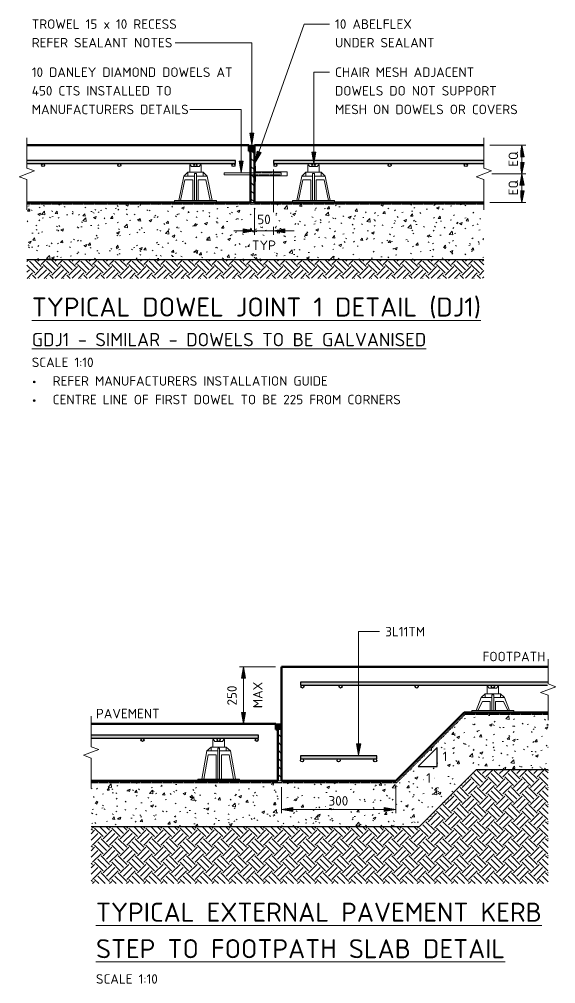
# Model space of a CAD drawing. Header units: millimetres. Extents: x 1405 to 26650, y -1062 to 5760.
# Drawn here: x 3035 to 4444, y 1612 to 4147 of the extents above; entities that cross this region are included whole.
import ezdxf

# ---------------------------------------------------------------- set-up
doc = ezdxf.new("R2010")
doc.units = ezdxf.units.MM
doc.linetypes.add('Hidden', pattern=[4, 3, -1])
for name, color, linetype, lineweight in [('A-000-T_TEXT', 231, 'Continuous', 13), ('A-010-D_DIM', 211, 'Continuous', 13), ('A-010-D_DIM-10', 211, 'Continuous', 13), ('A-010-M_LINE', 90, 'Continuous', 13), ('Z-000-T_TEXT', 131, 'Continuous', 18), ('Z-060-M_DETAIL', 92, 'Continuous', 25)]:
    doc.layers.add(name, color=color, linetype=linetype, lineweight=lineweight)
doc.styles.add('ISOCPEUR', font='isocpeur.ttf', dxfattribs={"height": 25})
doc.styles.add('ISOCPEUR_1', font='isocpeur.ttf', dxfattribs={"height": 50})
doc.styles.add('ISOCPEUR_2', font='isocpeur.ttf', dxfattribs={"height": 35})
doc.styles.add('ISOCPEUR_4', font='isocpeur.ttf', dxfattribs={"height": 25})
doc.dimstyles.new('2_5___Arrow_3', dxfattribs={"dimscale": 304.8, "dimtxt": 24.899529, "dimasz": 0.098425, "dimexe": 0.032808, "dimexo": 0.052493, "dimgap": 0.032808, "dimtad": 1, "dimdec": 0, "dimzin": 0, "dimdsep": 46, "dimtxsty": 'ISOCPEUR_4', "dimsah": 1, "dimcen": 0.09, "dimadec": 0, "dimazin": 0, "dimtfac": 1, "dimtdec": 4, "dimtix": 1, "dimtmove": 0, "dimatfit": 3, "dimfxl": 1, "dimtvp": 1, "dimtolj": 1, "dimtzin": 0, "dimlwd": 18, "dimlwe": 18, "dimarcsym": 2})
doc.dimstyles.new('2_5___Arrow___Opaque', dxfattribs={"dimscale": 304.8, "dimtxt": 24.899529, "dimasz": 0.098425, "dimexe": 0.032808, "dimexo": 0.052493, "dimgap": 0.008202, "dimtad": 1, "dimdec": 0, "dimzin": 0, "dimdsep": 46, "dimtxsty": 'ISOCPEUR', "dimsah": 1, "dimcen": 0.09, "dimadec": 0, "dimazin": 0, "dimtfac": 1, "dimtdec": 4, "dimtix": 1, "dimtmove": 0, "dimatfit": 3, "dimfxl": 1, "dimtvp": 1, "dimtfill": 1, "dimtolj": 1, "dimtzin": 0, "dimlwd": 18, "dimlwe": 18, "dimarcsym": 2})
doc.dimstyles.new('2_5___Arrow_Tick_OP', dxfattribs={"dimscale": 304.8, "dimtxt": 24.899529, "dimasz": 0.098425, "dimexe": 0.032808, "dimexo": 0.052493, "dimgap": 0.032808, "dimtad": 1, "dimdec": 0, "dimzin": 0, "dimdsep": 46, "dimtxsty": 'ISOCPEUR', "dimsah": 1, "dimcen": 0.09, "dimadec": 0, "dimazin": 0, "dimtfac": 1, "dimtdec": 4, "dimtix": 1, "dimtmove": 0, "dimatfit": 3, "dimfxl": 1, "dimtvp": 1, "dimtfill": 1, "dimtolj": 1, "dimtzin": 0, "dimlwd": 18, "dimlwe": 18, "dimarcsym": 2})
pattern_1 = [(315, (0, 0), (44.90128, 0), [31.75, -31.75]), (315, (8.42, 8.42), (44.90128, 0), [31.75, -31.75]), (315, (16.84, 16.84), (44.90128, 0), [31.75, -31.75]), (45, (22.454, 16.84), (0, 44.90128), [31.75, -31.75]), (45, (30.874, 8.42), (0, 44.90128), [31.75, -31.75]), (45, (39.294, 0), (0, 44.90128), [31.75, -31.75])]
pattern_2 = [(50, (0, 0), (72.87376, -6.3761), [7.62, -83.82]), (355, (0, 0), (-14.097, 76.4224), [6.096, -67.056]), (100.451, (6.07, -0.53), (58.777, 70.0469), [6.476, -71.236]), (46.184, (0, 20.32), (108.4314, -16.8175), [11.43, -125.73]), (96.636, (9.04, 18.92), (94.961, 98.9709), [9.714, -106.854]), (351.184, (0, 20.32), (94.9623, 98.9702), [9.144, -100.584]), (21, (10.16, 15.24), (60.64565, -40.90654), [7.62, -83.82]), (326, (10.16, 15.24), (24.7208, 73.6749), [6.096, -67.056]), (71.451, (15.214, 11.83), (85.3669, 32.7687), [6.476, -71.236]), (37.5, (0, 0), (1.23552, 33.82243), [3.353, -62.89, 3.353, -64.719, -67.31]), (37.5, (0, 0), (1.23552, 33.82243), [-134.315, 3.353, -63.957]), (7.5, (0, 0), (26.72815, 40.07255), [3.353, -35.458, 3.353, -61.366, -25.654]), (7.5, (0, 0), (26.72815, 40.07255), [-103.53, 3.353, -22.301]), (327.5, (-22.657, 0), (54.23632, -2.29212), [3.353, -22.047, 3.353, -75.895, -105.156]), (327.5, (-22.657, 0), (54.23632, -2.29212), [-104.648, 3.353, -101.803]), (317.5, (-32.817, 0), (59.25158, 10.17014), [3.353, -29.667, 3.353, -49.276, -74.676]), (317.5, (-32.817, 0), (59.25158, 10.17014), [-85.649, 3.353, -71.323])]
pattern_3 = [(135, (0, 0), (-10.6066, -10.6066), [])]

# ---------------------------------------------------------------- blocks, each defined once
blk = doc.blocks.new('NRP_Chair Reinf BN - NRP_Reinf Chair BN-4164627-S-2901 - _INDUSTRIAL_ TYPICAL SLAB ON GROUND JOINT DETAILS')
at = {"layer": 'Z-060-M_DETAIL', "lineweight": 18}
for p, q in [((-30.7, 69), (-20, 79)), ((20, 79), (-20, 79)), ((-20, 79), (-20, 69)), ((-13.7, 99), (-15, 99)), ((-15, 79), (-15, 99)), ((-10, 94), (-13.7, 99)), ((10, 94), (-10, 94)), ((10, 94), (13.7, 99)), ((13.7, 99), (15, 99)), ((15, 79), (15, 99)), ((20, 79), (20, 69)), ((20, 79), (30.7, 69)), ((-30.7, 69), (-44, 5)), ((-27.6, 59), (-39.1, 5)), ((-2.5, 69), (-30.7, 69)), ((-7, 59), (-27.6, 59)), ((-7, 5), (-7, 59)), ((2.5, 76), (-2.5, 76)), ((-2.5, 76), (-2.5, 5)), ((2.5, 76), (2.5, 5)), ((2.5, 69), (30.7, 69)), ((7, 5), (7, 59)), ((7, 59), (27.6, 59)), ((27.6, 59), (39.1, 5)), ((30.7, 69), (44, 5)), ((55, 5), (-55, 5)), ((-55, 5), (-55, 0)), ((-55, 0), (55, 0)), ((55, 5), (55, 0))]:
    blk.add_line(p, q, dxfattribs=at)
blk = doc.blocks.new('NRP_Chair Reinf BN - NRP_Reinf Chair BN-4164645-S-2901 - _INDUSTRIAL_ TYPICAL SLAB ON GROUND JOINT DETAILS')
at = {"layer": 'Z-060-M_DETAIL', "lineweight": 18}
for p, q in [((-13.7, 109), (-15, 109)), ((-15, 89), (-15, 109)), ((-10, 104), (-13.7, 109)), ((10, 104), (-10, 104)), ((10, 104), (13.7, 109)), ((13.7, 109), (15, 109)), ((15, 89), (15, 109)), ((-30.7, 79), (-44, 5)), ((-30.7, 79), (-20, 89)), ((-2.5, 79), (-30.7, 79)), ((20, 89), (-20, 89)), ((-20, 89), (-20, 79)), ((2.5, 86), (-2.5, 86)), ((-2.5, 86), (-2.5, 5)), ((2.5, 86), (2.5, 5)), ((2.5, 79), (30.7, 79)), ((20, 89), (20, 79)), ((20, 89), (30.7, 79)), ((30.7, 79), (44, 5)), ((-27.6, 69), (-39.1, 5)), ((-7, 69), (-27.6, 69)), ((-7, 5), (-7, 69)), ((7, 5), (7, 69)), ((7, 69), (27.6, 69)), ((27.6, 69), (39.1, 5)), ((55, 5), (-55, 5)), ((-55, 5), (-55, 0)), ((-55, 0), (55, 0)), ((55, 5), (55, 0))]:
    blk.add_line(p, q, dxfattribs=at)
blk = doc.blocks.new('NRP_Chair Reinf BN - NRP_Reinf Chair BN-4164630-S-2901 - _INDUSTRIAL_ TYPICAL SLAB ON GROUND JOINT DETAILS')
at = {"layer": 'Z-060-M_DETAIL', "lineweight": 18}
for p, q in [((-55, 0), (55, 0)), ((55, -5), (55, 0)), ((-55, -5), (-55, 0)), ((55, -5), (-55, -5)), ((-30.7, -39), (-44, -5)), ((-27.6, -29), (-39.1, -5)), ((-7, -5), (-7, -29)), ((-2.5, -46), (-2.5, -5)), ((2.5, -46), (2.5, -5)), ((7, -5), (7, -29)), ((27.6, -29), (39.1, -5)), ((30.7, -39), (44, -5)), ((-2.5, -39), (-30.7, -39)), ((-30.7, -39), (-20, -49)), ((-7, -29), (-27.6, -29)), ((-20, -49), (-20, -39)), ((20, -49), (-20, -49)), ((-15, -49), (-15, -69)), ((2.5, -46), (-2.5, -46)), ((2.5, -39), (30.7, -39)), ((7, -29), (27.6, -29)), ((15, -49), (15, -69)), ((20, -49), (20, -39)), ((20, -49), (30.7, -39)), ((-13.7, -69), (-15, -69)), ((-10, -64), (-13.7, -69)), ((10, -64), (-10, -64)), ((10, -64), (13.7, -69)), ((13.7, -69), (15, -69))]:
    blk.add_line(p, q, dxfattribs=at)
blk = doc.blocks.new('NRP_Break Line _v2_ - Section-3989051-S-2901 - _INDUSTRIAL_ TYPICAL SLAB ON GROUND JOINT DETAILS')
at = {"layer": 'Z-060-M_DETAIL', "lineweight": 18}
for p, q in [((0, 0), (60, 0)), ((90, 0), (150, 0))]:
    blk.add_line(p, q, dxfattribs=at)
blk = doc.blocks.new('NRP_Break Line _v2_ - Section-4121748-S-2901 - _INDUSTRIAL_ TYPICAL SLAB ON GROUND JOINT DETAILS')
at = {"layer": 'Z-060-M_DETAIL', "lineweight": 18}
for p, q in [((0, 0), (45, 0)), ((75, 0), (120, 0))]:
    blk.add_line(p, q, dxfattribs=at)
blk = doc.blocks.new('DIMBLOCK1-S-2901 - _INDUSTRIAL_ TYPICAL SLAB ON GROUND JOINT DETAILS')
at = {"layer": 'A-010-D_DIM-10', "lineweight": 18}
for points in [[(4355.2, 3740.5), (4360.5, 3770.5), (4349.9, 3770.5)], [(4355.2, 3740.5), (4349.9, 3710.5), (4360.5, 3710.5)], [(4355.2, 3665.5), (4360.5, 3695.5), (4349.9, 3695.5)]]:
    blk.add_hatch(color=256, dxfattribs=at).paths.add_polyline_path(points)
for p, q in [((4360.5, 3770.5), (4349.9, 3770.5)), ((4349.9, 3770.5), (4355.2, 3740.5)), ((4355.2, 3740.5), (4360.5, 3770.5)), ((4355.2, 3740.5), (4276.2, 3740.5)), ((4355.2, 3740.5), (4349.9, 3710.5)), ((4355.2, 3665.5), (4355.2, 3740.5)), ((4360.5, 3710.5), (4355.2, 3740.5)), ((4355.2, 3740.5), (4365.2, 3740.5)), ((4349.9, 3710.5), (4360.5, 3710.5)), ((4360.5, 3695.5), (4349.9, 3695.5)), ((4349.9, 3695.5), (4355.2, 3665.5)), ((4355.2, 3665.5), (4360.5, 3695.5)), ((4355.2, 3665.5), (4271.2, 3665.5)), ((4355.2, 3665.5), (4365.2, 3665.5))]:
    blk.add_line(p, q, dxfattribs=at)
at = {"layer": 'A-010-D_DIM-10', "color": 0, "lineweight": 18, "insert": (4320, 3684.1), "char_height": 25, "width": 45.394, "attachment_point": 1, "rotation": 90, "line_spacing_factor": 1.149209, "style": 'ISOCPEUR', "bg_fill": 3, "box_fill_scale": 1.25, "bg_fill_color": 256, "bg_fill_true_color": 13158600, "bg_fill_transparency": 0}
blk.add_mtext('EQ', dxfattribs=at)
blk = doc.blocks.new('DIMBLOCK2-S-2901 - _INDUSTRIAL_ TYPICAL SLAB ON GROUND JOINT DETAILS')
at = {"layer": 'A-010-D_DIM-10', "lineweight": 18}
for points in [[(4355.2, 3815.5), (4349.9, 3785.5), (4360.5, 3785.5)], [(4355.2, 3740.5), (4360.5, 3770.5), (4349.9, 3770.5)], [(4355.2, 3740.5), (4349.9, 3710.5), (4360.5, 3710.5)]]:
    blk.add_hatch(color=256, dxfattribs=at).paths.add_polyline_path(points)
for p, q in [((4355.2, 3815.5), (4271.2, 3815.5)), ((4355.2, 3815.5), (4349.9, 3785.5)), ((4355.2, 3740.5), (4355.2, 3815.5)), ((4360.5, 3785.5), (4355.2, 3815.5)), ((4355.2, 3815.5), (4365.2, 3815.5)), ((4349.9, 3785.5), (4360.5, 3785.5)), ((4360.5, 3770.5), (4349.9, 3770.5)), ((4349.9, 3770.5), (4355.2, 3740.5)), ((4355.2, 3740.5), (4360.5, 3770.5)), ((4355.2, 3740.5), (4276.2, 3740.5)), ((4355.2, 3740.5), (4349.9, 3710.5)), ((4360.5, 3710.5), (4355.2, 3740.5)), ((4355.2, 3740.5), (4365.2, 3740.5)), ((4349.9, 3710.5), (4360.5, 3710.5))]:
    blk.add_line(p, q, dxfattribs=at)
at = {"layer": 'A-010-D_DIM-10', "color": 0, "lineweight": 18, "insert": (4320, 3759.1), "char_height": 25, "width": 45.394, "attachment_point": 1, "rotation": 90, "line_spacing_factor": 1.149209, "style": 'ISOCPEUR', "bg_fill": 3, "box_fill_scale": 1.25, "bg_fill_color": 256, "bg_fill_true_color": 13158600, "bg_fill_transparency": 0}
blk.add_mtext('EQ', dxfattribs=at)
blk = doc.blocks.new('DIMBLOCK5-S-2901 - _INDUSTRIAL_ TYPICAL SLAB ON GROUND JOINT DETAILS')
at = {"layer": 'A-010-D_DIM-10', "lineweight": 18}
for points in [[(3652.7, 3590.5), (3622.7, 3595.8), (3622.7, 3585.2)], [(3702.7, 3590.5), (3732.7, 3585.2), (3732.7, 3595.8)]]:
    blk.add_hatch(color=256, dxfattribs=at).paths.add_polyline_path(points)
for p, q in [((3702.7, 3590.5), (3702.7, 3751.5)), ((3652.7, 3590.5), (3652.7, 3649.5)), ((3598.2, 3590.5), (3757.1, 3590.5)), ((3652.7, 3590.5), (3622.7, 3595.8)), ((3622.7, 3595.8), (3622.7, 3585.2)), ((3622.7, 3585.2), (3652.7, 3590.5)), ((3652.7, 3590.5), (3652.7, 3580.5)), ((3732.7, 3595.8), (3702.7, 3590.5)), ((3702.7, 3590.5), (3732.7, 3585.2)), ((3702.7, 3590.5), (3702.7, 3580.5)), ((3732.7, 3585.2), (3732.7, 3595.8))]:
    blk.add_line(p, q, dxfattribs=at)
at = {"layer": 'A-010-D_DIM-10', "color": 0, "lineweight": 18, "char_height": 25, "attachment_point": 1, "line_spacing_factor": 1.149209, "style": 'ISOCPEUR', "bg_fill": 3, "box_fill_scale": 1.25, "bg_fill_color": 256, "bg_fill_true_color": 13158600, "bg_fill_transparency": 0}
for s, insert, width in [('50', (3660, 3633.2), 42.521), ('TYP', (3646.3, 3565.3), 75.273)]:
    blk.add_mtext(s, dxfattribs=dict(at, insert=insert, width=width))
blk = doc.blocks.new('DIMBLOCK21-S-2901 - _INDUSTRIAL_ TYPICAL SLAB ON GROUND JOINT DETAILS')
at = {"layer": 'A-010-D_DIM-10', "lineweight": 18}
for points in [[(3623.7, 2444.6), (3618.4, 2414.6), (3629, 2414.6)], [(3623.7, 2294.6), (3629, 2324.6), (3618.4, 2324.6)]]:
    blk.add_hatch(color=256, dxfattribs=at).paths.add_polyline_path(points)
for p, q in [((3623.7, 2444.6), (3613.7, 2444.6)), ((3623.7, 2444.6), (3618.4, 2414.6)), ((3623.7, 2294.6), (3623.7, 2444.6)), ((3629, 2414.6), (3623.7, 2444.6)), ((3623.7, 2444.6), (3707.7, 2444.6)), ((3618.4, 2414.6), (3629, 2414.6)), ((3629, 2324.6), (3618.4, 2324.6)), ((3618.4, 2324.6), (3623.7, 2294.6)), ((3623.7, 2294.6), (3629, 2324.6)), ((3623.7, 2294.6), (3618.5, 2294.6)), ((3623.7, 2294.6), (3633.7, 2294.6))]:
    blk.add_line(p, q, dxfattribs=at)
at = {"layer": 'A-010-D_DIM-10', "color": 0, "lineweight": 18, "char_height": 25, "attachment_point": 1, "rotation": 90, "line_spacing_factor": 1.149209}
for s, insert, width, style in [('\u200c250', (3581.1, 2343), 63.781, 'ISOCPEUR_4'), ('MAX', (3648.9, 2335.8), 81.019, 'ISOCPEUR')]:
    blk.add_mtext(s, dxfattribs=dict(at, insert=insert, width=width, style=style))
blk = doc.blocks.new('DIMBLOCK22-S-2901 - _INDUSTRIAL_ TYPICAL SLAB ON GROUND JOINT DETAILS')
at = {"layer": 'A-010-D_DIM-10', "lineweight": 18}
for points in [[(3723.7, 2069.6), (3753.7, 2064.3), (3753.7, 2074.9)], [(4023.7, 2069.6), (3993.7, 2074.9), (3993.7, 2064.3)]]:
    blk.add_hatch(color=256, dxfattribs=at).paths.add_polyline_path(points)
for p, q in [((3723.7, 2069.6), (3723.7, 2128.6)), ((4023.7, 2069.6), (4023.7, 2128.6)), ((3753.7, 2074.9), (3723.7, 2069.6)), ((3723.7, 2069.6), (4023.7, 2069.6)), ((3723.7, 2069.6), (3753.7, 2064.3)), ((3723.7, 2069.6), (3723.7, 2059.6)), ((3753.7, 2064.3), (3753.7, 2074.9)), ((4023.7, 2069.6), (3993.7, 2074.9)), ((3993.7, 2074.9), (3993.7, 2064.3)), ((3993.7, 2064.3), (4023.7, 2069.6)), ((4023.7, 2069.6), (4023.7, 2059.6))]:
    blk.add_line(p, q, dxfattribs=at)
at = {"layer": 'A-010-D_DIM-10', "color": 0, "lineweight": 18, "insert": (3847.1, 2104.7), "char_height": 25, "width": 63.781, "attachment_point": 1, "line_spacing_factor": 1.149209, "style": 'ISOCPEUR', "bg_fill": 3, "box_fill_scale": 1.25, "bg_fill_color": 256, "bg_fill_true_color": 13158600, "bg_fill_transparency": 0}
blk.add_mtext('300', dxfattribs=at)

msp = doc.modelspace()

# ---------------------------------------------------------------- hatches: boundary and pattern name
at = {"layer": 'A-000-T_TEXT', "lineweight": 18}
for points in [[(3646, 3817.4), (3651.3, 3847.4), (3640.7, 3847.4)], [(3654.9, 3770.4), (3669.9, 3797), (3659.9, 3800.5)], [(3808.3, 3767.7), (3813.5, 3797.7), (3803, 3797.7)], [(3617.8, 3744.2), (3623.1, 3774.2), (3612.5, 3774.2)], [(3926.3, 2212.3), (3931.6, 2242.3), (3921, 2242.3)]]:
    msp.add_hatch(color=7, dxfattribs=at).paths.add_polyline_path(points)
at = {"layer": 'Z-060-M_DETAIL'}
for color, points in [(9, [(3642.7, 3800.5), (3652.7, 3800.5), (3652.7, 3815.5), (3637.7, 3815.5), (3637.7, 3800.5)]), (10, [(3602.7, 3767.5), (3602.7, 3775.5), (3055.2, 3775.5), (3055.2, 3767.5), (3517.9, 3767.5)]), (10, [(3702.7, 3767.5), (4255.2, 3767.5), (4255.2, 3775.5), (3702.7, 3775.5)]), (10, [(3773.7, 2396.6), (4422.2, 2396.6), (4422.2, 2400.1), (4423.7, 2399.6), (4423.7, 2404.6), (3773.7, 2404.6)]), (9, [(3713.7, 2279.6), (3723.7, 2279.6), (3723.7, 2294.6), (3708.7, 2294.6), (3708.7, 2279.6)]), (10, [(3663.7, 2256.6), (3663.7, 2264.6), (3223.7, 2264.6), (3223.7, 2256.6), (3517.9, 2256.6)]), (10, [(3773.7, 2202.6), (3973.7, 2202.6), (3973.7, 2210.6), (3773.7, 2210.6)])]:
    msp.add_hatch(color=color, dxfattribs=at).paths.add_polyline_path(points)
at = {"layer": 'Z-060-M_DETAIL', "lineweight": 18}
h = msp.add_hatch(dxfattribs=at)
h.set_pattern_fill('FP_4', color=8, style=0, pattern_type=2)
h.set_pattern_definition(pattern_3)
h.paths.add_polyline_path([(3652.7, 3665.5), (3652.7, 3737.5), (3642.7, 3737.5), (3642.7, 3665.5)])
h.paths.add_polyline_path([(3652.7, 3743.5), (3652.7, 3800.5), (3642.7, 3800.5), (3642.7, 3743.5)])
h = msp.add_hatch(dxfattribs=at)
h.set_pattern_fill('FP_3', color=8, style=0, pattern_type=2)
h.set_pattern_definition(pattern_2)
h.paths.add_polyline_path([(4255.2, 3515.5), (4255.2, 3660.5), (3055.2, 3660.5), (3055.2, 3515.5), (3517.9, 3515.5)])
h = msp.add_hatch(dxfattribs=at)
h.set_pattern_fill('FP_2', color=31, style=0, pattern_type=2)
h.set_pattern_definition(pattern_1)
h.paths.add_polyline_path([(4255.2, 3465.5), (4255.2, 3515.5), (3055.2, 3515.5), (3055.2, 3465.5), (3517.9, 3465.5)])
h = msp.add_hatch(dxfattribs=at)
h.set_pattern_fill('FP_3', color=8, style=0, pattern_type=2)
h.set_pattern_definition(pattern_2)
h.paths.add_polyline_path([(3517.9, 2024.6), (4085.8, 2024.6), (4235.8, 2174.6), (4423.7, 2174.6), (4423.7, 2319.6), (4205.8, 2319.6), (4025.8, 2139.6), (3223.7, 2139.6), (3223.7, 2024.6)])
h.paths.add_polyline_path([(4132.9, 2182.5), (4082.9, 2182.5), (4132.9, 2232.5)])
h = msp.add_hatch(dxfattribs=at)
h.set_pattern_fill('FP_4', color=8, style=0, pattern_type=2)
h.set_pattern_definition(pattern_3)
h.paths.add_polyline_path([(3713.7, 2144.6), (3723.7, 2144.6), (3723.7, 2279.6), (3713.7, 2279.6)])
h = msp.add_hatch(dxfattribs=at)
h.set_pattern_fill('FP_2', color=31, style=0, pattern_type=2)
h.set_pattern_definition(pattern_1)
h.paths.add_polyline_path([(4423.7, 1874.6), (4423.7, 2174.6), (4235.8, 2174.6), (4085.8, 2024.6), (3223.7, 2024.6), (3223.7, 1874.6), (3517.9, 1874.6)])

# ---------------------------------------------------------------- linework, layer by layer
at = {"layer": 'A-000-T_TEXT', "color": 250, "lineweight": 18}
for p, q in [((3654.9, 3770.4), (3782.9, 4134.2)), ((3782.9, 4134.2), (3849.4, 4134.2)), ((3459.3, 4085.3), (3444.1, 4085.3)), ((3646, 4085.3), (3459.3, 4085.3)), ((3646, 3817.4), (3646, 4085.3)), ((3808.3, 4007.7), (3849.4, 4007.7)), ((3808.3, 3767.7), (3808.3, 4007.7)), ((3596.7, 3909.8), (3483.1, 3909.8)), ((3617.8, 3909.8), (3596.7, 3909.8)), ((3617.8, 3744.2), (3617.8, 3909.8)), ((3651.3, 3847.4), (3640.7, 3847.4)), ((3640.7, 3847.4), (3646, 3817.4)), ((3646, 3817.4), (3651.3, 3847.4)), ((3659.9, 3800.5), (3654.9, 3770.4)), ((3654.9, 3770.4), (3669.9, 3797)), ((3669.9, 3797), (3659.9, 3800.5)), ((3813.5, 3797.7), (3803, 3797.7)), ((3803, 3797.7), (3808.3, 3767.7)), ((3808.3, 3767.7), (3813.5, 3797.7)), ((3623.1, 3774.2), (3612.5, 3774.2)), ((3612.5, 3774.2), (3617.8, 3744.2)), ((3617.8, 3744.2), (3623.1, 3774.2)), ((3926.3, 2537), (3981.1, 2537)), ((3926.3, 2212.3), (3926.3, 2537)), ((3931.6, 2242.3), (3921, 2242.3)), ((3921, 2242.3), (3926.3, 2212.3)), ((3926.3, 2212.3), (3931.6, 2242.3))]:
    msp.add_line(p, q, dxfattribs=at)
at = {"layer": 'A-010-M_LINE', "lineweight": 50}
for p, q in [((3055.2, 3815.5), (3637.7, 3815.5)), ((3637.7, 3815.5), (3637.7, 3800.5)), ((3652.7, 3815.5), (4255.2, 3815.5)), ((3652.7, 3815.5), (3652.7, 3665.5)), ((3637.7, 3800.5), (3642.7, 3800.5)), ((3642.7, 3800.5), (3642.7, 3665.5)), ((3055.2, 3665.5), (3642.7, 3665.5)), ((3652.7, 3665.5), (4255.2, 3665.5)), ((3723.7, 2144.6), (3723.7, 2444.6)), ((3723.7, 2444.6), (4423.7, 2444.6)), ((4023.7, 2144.6), (4203.7, 2324.6)), ((4203.7, 2324.6), (4423.7, 2324.6)), ((3223.7, 2294.6), (3708.7, 2294.6)), ((3708.7, 2294.6), (3708.7, 2279.6)), ((3708.7, 2279.6), (3713.7, 2279.6)), ((3713.7, 2279.6), (3713.7, 2144.6)), ((3223.7, 2144.6), (3713.7, 2144.6)), ((3723.7, 2144.6), (4023.7, 2144.6))]:
    msp.add_line(p, q, dxfattribs=at)
at = {"layer": 'A-010-M_LINE', "lineweight": 18}
for p, q in [((3652.7, 3815.5), (3637.7, 3815.5)), ((3637.7, 3815.5), (3637.7, 3800.5)), ((3652.7, 3800.5), (3652.7, 3815.5)), ((3637.7, 3800.5), (3642.7, 3800.5)), ((3652.7, 3800.5), (3642.7, 3800.5)), ((3642.7, 3800.5), (3642.7, 3743.5)), ((3652.7, 3760.5), (3652.7, 3800.5)), ((3655.7, 3760.5), (3652.7, 3760.5)), ((3652.7, 3760.5), (3652.7, 3743.5)), ((3655.7, 3745.5), (3655.7, 3760.5)), ((3572.7, 3743.5), (3572.7, 3737.5)), ((3652.7, 3743.5), (3572.7, 3743.5)), ((3572.7, 3737.5), (3652.7, 3737.5)), ((3642.7, 3737.5), (3642.7, 3665.5)), ((3652.7, 3743.5), (3652.7, 3737.5)), ((3652.7, 3737.5), (3652.7, 3720.5)), ((3738.7, 3745.5), (3655.7, 3745.5)), ((3655.7, 3745.5), (3655.7, 3743.5)), ((3655.7, 3737.5), (3655.7, 3735.5)), ((3655.7, 3720.5), (3655.7, 3735.5)), ((3655.7, 3735.5), (3738.7, 3735.5)), ((3738.7, 3735.5), (3738.7, 3745.5)), ((3652.7, 3665.5), (3652.7, 3720.5)), ((3652.7, 3720.5), (3655.7, 3720.5)), ((3642.7, 3665.5), (3652.7, 3665.5)), ((3723.7, 2294.6), (3708.7, 2294.6)), ((3708.7, 2294.6), (3708.7, 2279.6)), ((3723.7, 2279.6), (3723.7, 2294.6)), ((3708.7, 2279.6), (3713.7, 2279.6)), ((3723.7, 2279.6), (3713.7, 2279.6)), ((3713.7, 2279.6), (3713.7, 2144.6)), ((3723.7, 2144.6), (3723.7, 2279.6)), ((3713.7, 2144.6), (3723.7, 2144.6))]:
    msp.add_line(p, q, dxfattribs=at)
at = {"layer": 'A-010-M_LINE', "lineweight": 25}
for p, q in [((3652.7, 3743.5), (3652.7, 3800.5)), ((3602.7, 3775.5), (3055.2, 3775.5)), ((3055.2, 3767.5), (3602.7, 3767.5)), ((3602.7, 3767.5), (3602.7, 3775.5)), ((3702.7, 3775.5), (3702.7, 3767.5)), ((4255.2, 3775.5), (3702.7, 3775.5)), ((3702.7, 3767.5), (4255.2, 3767.5)), ((3652.7, 3665.5), (3652.7, 3737.5)), ((3055.2, 3515.5), (4255.2, 3515.5)), ((3773.7, 2404.6), (3773.7, 2396.6)), ((4423.7, 2404.6), (3773.7, 2404.6)), ((3773.7, 2396.6), (4422.2, 2396.6)), ((3663.7, 2264.6), (3223.7, 2264.6)), ((3223.7, 2256.6), (3663.7, 2256.6)), ((3663.7, 2256.6), (3663.7, 2264.6)), ((4132.9, 2232.5), (4082.9, 2182.5)), ((4132.9, 2182.5), (4132.9, 2232.5)), ((3773.7, 2210.6), (3773.7, 2202.6)), ((3973.7, 2210.6), (3773.7, 2210.6)), ((3973.7, 2202.6), (3973.7, 2210.6)), ((3773.7, 2202.6), (3973.7, 2202.6)), ((4082.9, 2182.5), (4132.9, 2182.5)), ((4085.8, 2024.6), (4235.8, 2174.6)), ((4235.8, 2174.6), (4423.7, 2174.6)), ((3223.7, 2024.6), (4085.8, 2024.6))]:
    msp.add_line(p, q, dxfattribs=at)
at = {"layer": 'A-010-M_LINE', "linetype": 'Hidden', "lineweight": 18}
for p, q in [((3722.7, 3743.5), (3652.7, 3743.5)), ((3652.7, 3737.5), (3722.7, 3737.5)), ((3722.7, 3737.5), (3722.7, 3743.5))]:
    msp.add_line(p, q, dxfattribs=at)
at = {"layer": 'A-010-M_LINE', "linetype": 'Hidden', "lineweight": 25}
for p, q in [((4255.2, 3660.5), (3055.2, 3660.5)), ((4205.8, 2319.6), (4025.8, 2139.6)), ((4423.7, 2319.6), (4205.8, 2319.6)), ((4025.8, 2139.6), (3223.7, 2139.6))]:
    msp.add_line(p, q, dxfattribs=at)
at = {"layer": 'A-010-M_LINE', "lineweight": 25}
for centre in [(3097.7, 3763.5), (3297.7, 3763.5), (3497.7, 3763.5), (3597.7, 3763.5), (3707.7, 3763.5), (3807.7, 3763.5), (4007.7, 3763.5), (4207.7, 3763.5), (3778.7, 2392.6), (3878.7, 2392.6), (4078.7, 2392.6), (4278.7, 2392.6), (3358.7, 2252.6), (3558.7, 2252.6), (3658.7, 2252.6), (3777.7, 2198.6), (3873.7, 2198.6), (3969.7, 2198.6)]:
    msp.add_circle(centre, 4, dxfattribs=at)
at = {"layer": 'Z-000-T_TEXT'}
for p, q in [((3055.2, 3815.5), (3055.2, 3835.5)), ((4255.2, 3815.5), (4255.2, 3835.5)), ((3075.2, 3748), (3055.2, 3755.5)), ((4255.2, 3755.5), (4275.2, 3748)), ((3035.2, 3733), (3075.2, 3748)), ((3055.2, 3725.5), (3035.2, 3733)), ((4275.2, 3748), (4235.2, 3733)), ((4235.2, 3733), (4255.2, 3725.5)), ((3055.2, 3665.5), (3055.2, 3645.5)), ((4255.2, 3665.5), (4255.2, 3645.5)), ((4423.7, 2444.6), (4423.7, 2464.6)), ((4443.7, 2392.1), (4403.7, 2377.1)), ((4423.7, 2399.6), (4443.7, 2392.1)), ((4403.7, 2377.1), (4423.7, 2369.6)), ((3223.7, 2294.6), (3223.7, 2314.6)), ((4423.7, 2324.6), (4423.7, 2304.6)), ((3243.7, 2227.1), (3223.7, 2234.6)), ((3203.7, 2212.1), (3243.7, 2227.1)), ((3223.7, 2204.6), (3203.7, 2212.1)), ((3223.7, 2144.6), (3223.7, 2124.6))]:
    msp.add_line(p, q, dxfattribs=at)

# ---------------------------------------------------------------- block references
at = {"layer": 'Z-060-M_DETAIL', "lineweight": 18}
for name, p, rotation in [('NRP_Break Line _v2_ - Section-3989051-S-2901 - _INDUSTRIAL_ TYPICAL SLAB ON GROUND JOINT DETAILS', (3055.2, 3665.5), 89.99999999999987), ('NRP_Break Line _v2_ - Section-3989051-S-2901 - _INDUSTRIAL_ TYPICAL SLAB ON GROUND JOINT DETAILS', (4255.2, 3815.5), 270), ('NRP_Break Line _v2_ - Section-4121748-S-2901 - _INDUSTRIAL_ TYPICAL SLAB ON GROUND JOINT DETAILS', (4423.7, 2444.6), 269.9999999999999), ('NRP_Chair Reinf BN - NRP_Reinf Chair BN-4164630-S-2901 - _INDUSTRIAL_ TYPICAL SLAB ON GROUND JOINT DETAILS', (4278.7, 2324.6), 180), ('NRP_Break Line _v2_ - Section-3989051-S-2901 - _INDUSTRIAL_ TYPICAL SLAB ON GROUND JOINT DETAILS', (3223.7, 2144.6), 89.99999999999987)]:
    msp.add_blockref(name, p, dxfattribs=dict(at, rotation=rotation))
for name, p in [('NRP_Chair Reinf BN - NRP_Reinf Chair BN-4164627-S-2901 - _INDUSTRIAL_ TYPICAL SLAB ON GROUND JOINT DETAILS', (3497.7, 3665.5)), ('NRP_Chair Reinf BN - NRP_Reinf Chair BN-4164627-S-2901 - _INDUSTRIAL_ TYPICAL SLAB ON GROUND JOINT DETAILS', (3807.7, 3665.5)), ('NRP_Chair Reinf BN - NRP_Reinf Chair BN-4164645-S-2901 - _INDUSTRIAL_ TYPICAL SLAB ON GROUND JOINT DETAILS', (3558.7, 2144.6))]:
    msp.add_blockref(name, p, dxfattribs=at)

# ---------------------------------------------------------------- texts
at = {"layer": 'A-000-T_TEXT', "color": 7, "lineweight": 18, "attachment_point": 1}
for s, insert, char_height, width, style in [('TROWEL 15 x 10 RECESS', (3067.9, 4146.7), 25, 455.358, 'ISOCPEUR'), ('10 ABELFLEX', (3864.4, 4146.7), 25, 242.11, 'ISOCPEUR'), ('REFER SEALANT NOTES', (3067.9, 4097.8), 25, 437.721, 'ISOCPEUR'), ('UNDER SEALANT', (3864.4, 4097.8), 25, 306.245, 'ISOCPEUR'), ('10 DANLEY DIAMOND DOWELS AT ', (3067.9, 4020.2), 25, 622.911, 'ISOCPEUR'), ('CHAIR MESH ADJACENT ', (3864.4, 4020.2), 25, 446.54, 'ISOCPEUR'), ('450 CTS INSTALLED TO ', (3067.9, 3971.3), 25, 456.16, 'ISOCPEUR'), ('DOWELS DO NOT SUPPORT ', (3864.4, 3971.3), 25, 511.477, 'ISOCPEUR'), ('MANUFACTURERS DETAILS', (3067.9, 3922.3), 25, 485.021, 'ISOCPEUR'), ('MESH ON DOWELS OR COVERS', (3864.4, 3922.3), 25, 558.776, 'ISOCPEUR'), ('\\LTYPICAL DOWEL JOINT 1 DETAIL (DJ1)', (3067.9, 3415.4), 50, 1382.911, 'ISOCPEUR_1'), ('\\LGDJ1 - SIMILAR - DOWELS TO BE GALVANISED', (3067.9, 3322.3), 35, 1224.978, 'ISOCPEUR_2'), ('SCALE 1:10', (3067.9, 3257.5), 25, 195.612, 'ISOCPEUR'), ('•', (3067.9, 3208.5), 25, 66.546, 'ISOCPEUR'), ('REFER MANUFACTURERS INSTALLATION GUIDE', (3122.8, 3208.5), 25, 845.78, 'ISOCPEUR'), ('•', (3067.9, 3159.6), 25, 66.546, 'ISOCPEUR'), ('CENTRE LINE OF FIRST DOWEL TO BE 225 FROM CORNERS', (3122.8, 3159.6), 25, 1071.856, 'ISOCPEUR'), ('FOOTPATH', (4251.6, 2484.1), 25, 193.207, 'ISOCPEUR'), ('PAVEMENT', (3236.5, 2334.1), 25, 197.215, 'ISOCPEUR'), ('\\LTYPICAL EXTERNAL PAVEMENT KERB', (3236.5, 1824.5), 50, 1377.299, 'ISOCPEUR_1'), ('\\LSTEP TO FOOTPATH SLAB DETAIL', (3236.5, 1728.6), 50, 1260.253, 'ISOCPEUR_1'), ('SCALE 1:10', (3236.5, 1636.5), 25, 195.612, 'ISOCPEUR')]:
    msp.add_mtext(s, dxfattribs=dict(at, insert=insert, char_height=char_height, width=width, style=style))

# ---------------------------------------------------------------- dimensions: what is measured, and where the dimension line sits
at = {"layer": 'A-010-D_DIM', "lineweight": 18}
dim = msp.add_linear_dim(base=(3623.7, 2444.6), p1=(3602.5, 2294.6), p2=(3723.7, 2444.6), angle=90, text='\u200c250\\XMAX', dimstyle='2_5___Arrow_3', override={"dimpost": '<>', "dimfxl": 192.853936}, dxfattribs=at)
dim.commit()
dim.dimension.update_dxf_attribs({"geometry": 'DIMBLOCK21-S-2901 - _INDUSTRIAL_ TYPICAL SLAB ON GROUND JOINT DETAILS', "text_midpoint": (3623.7, 2369.6)})

# ---------------------------------------------------------------- next in the draw order: texts
at = {"layer": 'A-000-T_TEXT', "color": 7, "lineweight": 18, "char_height": 25, "attachment_point": 1, "style": 'ISOCPEUR', "bg_fill": 3, "box_fill_scale": 1.25, "bg_fill_color": 256, "bg_fill_true_color": 13158600, "bg_fill_transparency": 0}
for s, insert, width in [('3L11TM', (3996.1, 2549.5), 125.063), ('1', (4146.4, 2221.4), 15.232), ('1', (4103.8, 2165), 15.232)]:
    msp.add_mtext(s, dxfattribs=dict(at, insert=insert, width=width))

# ---------------------------------------------------------------- next in the draw order: dimensions: what is measured, and where the dimension line sits
at = {"layer": 'A-010-D_DIM', "lineweight": 18}
dim = msp.add_linear_dim(base=(3702.7, 3590.5), p1=(3652.7, 3665.5), p2=(3702.7, 3767.5), text='<>\\XTYP', dimstyle='2_5___Arrow_Tick_OP', override={"dimpost": '<>', "dimfxl": 113.595775}, dxfattribs=at)
dim.commit()
dim.dimension.update_dxf_attribs({"geometry": 'DIMBLOCK5-S-2901 - _INDUSTRIAL_ TYPICAL SLAB ON GROUND JOINT DETAILS', "text_midpoint": (3677.7, 3590.5)})
dim = msp.add_linear_dim(base=(4355.2, 3740.5), p1=(4255.2, 3665.5), p2=(4260.2, 3740.5), angle=90, text='EQ', dimstyle='2_5___Arrow___Opaque', override={"dimpost": '<>', "dimfxl": 75.166482}, dxfattribs=at)
dim.commit()
dim.dimension.update_dxf_attribs({"geometry": 'DIMBLOCK1-S-2901 - _INDUSTRIAL_ TYPICAL SLAB ON GROUND JOINT DETAILS', "text_midpoint": (4340.2, 3703)})
dim = msp.add_linear_dim(base=(4023.7, 2069.6), p1=(3723.7, 2144.6), p2=(4023.7, 2144.6), dimstyle='2_5___Arrow___Opaque', override={"dimpost": '<>', "dimfxl": 300}, dxfattribs=at)
dim.commit()
dim.dimension.update_dxf_attribs({"geometry": 'DIMBLOCK22-S-2901 - _INDUSTRIAL_ TYPICAL SLAB ON GROUND JOINT DETAILS', "text_midpoint": (3873.7, 2084.6)})

# ---------------------------------------------------------------- next in the draw order: dimensions: what is measured, and where the dimension line sits
dim = msp.add_linear_dim(base=(4355.2, 3815.5), p1=(4260.2, 3740.5), p2=(4255.2, 3815.5), angle=90, text='EQ', dimstyle='2_5___Arrow___Opaque', override={"dimpost": '<>', "dimfxl": 75.166482}, dxfattribs=at)
dim.commit()
dim.dimension.update_dxf_attribs({"geometry": 'DIMBLOCK2-S-2901 - _INDUSTRIAL_ TYPICAL SLAB ON GROUND JOINT DETAILS', "text_midpoint": (4340.2, 3778)})

doc.saveas('drawing.dxf')
